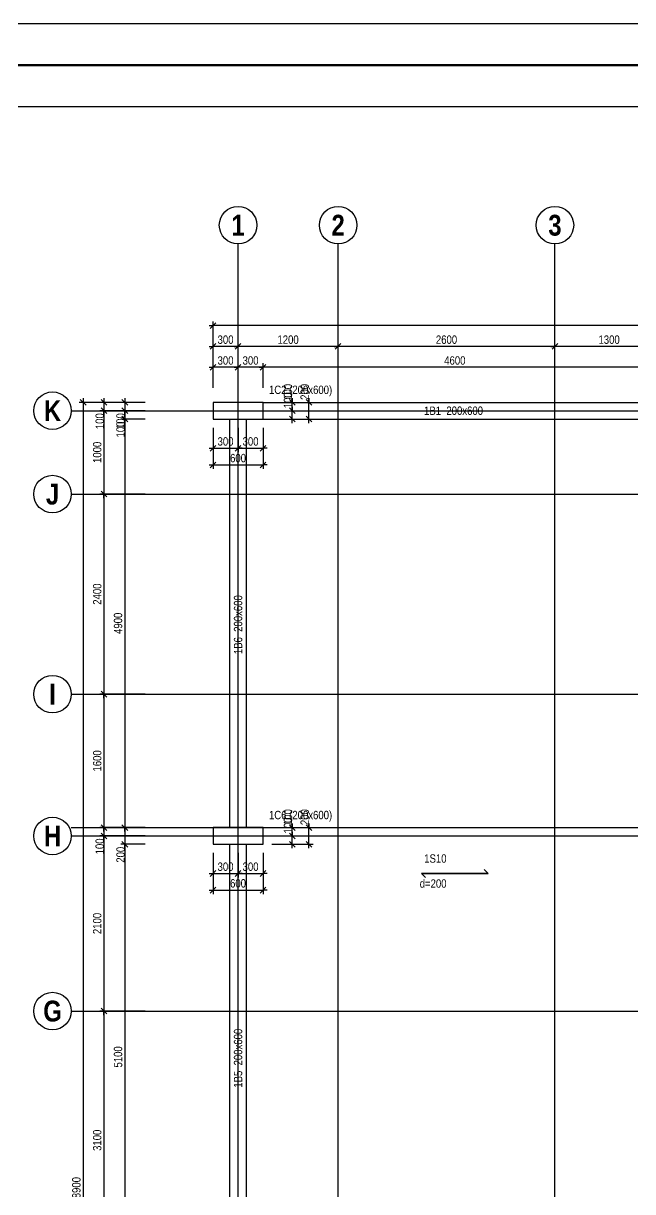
# Model space of a CAD drawing. Extents: x 0 to 206258, y -403073 to 0.
# Drawn here: x 33459 to 40766, y -25658 to -11647 of the extents above; entities that cross this region are included whole.
import ezdxf
from ezdxf.enums import TextEntityAlignment as Align
from ezdxf.lldxf.tags import DXFTag

# ---------------------------------------------------------------- set-up
doc = ezdxf.new("R2010")
doc.units = 0
doc.header["$LTSCALE"] = 1000
for name, color, linetype in [('Axis Circle(Dir 1)', 150, 'Continuous'), ('Axis Circle(Dir 2)', 150, 'Continuous'), ('Axis Label(Dir 1)', 7, 'Continuous'), ('Axis Label(Dir 2)', 7, 'Continuous'), ('Axis Line(Dir 1)', 8, 'CENTER2'), ('Axis Line(Dir 2)', 150, 'CENTER2'), ('Column Line', 7, 'Continuous'), ('Dimension Line', 5, 'Continuous'), ('SHEETSUMMARY-50', 1, 'Continuous'), ('SheetView', 40, 'Continuous'), ('SheetViewOut', 231, 'Continuous'), ('Slab Edge Line', 5, 'Continuous'), ('Slab Label', 5, 'Continuous')]:
    doc.layers.add(name, color=color, linetype=linetype)
for name, color, linetype, true_color in [('Beam Label', 159, 'Continuous', 0x35424f), ('Beam Line', 159, 'HIDDEN2', 0x35424f), ('Column Label', 159, 'Continuous', 0x35424f), ('Ghost Axis Line', 254, 'Continuous', 0xbebebe)]:
    doc.layers.add(name, color=color, linetype=linetype, true_color=true_color)
doc.styles.add('Axis Label(Dir 1)', font='ARIALNB.TTF', dxfattribs={"height": 250})
doc.styles.add('Axis Label(Dir 2)', font='ARIALNB.TTF', dxfattribs={"height": 250})
doc.styles.add('Beam Label', font='ARIALN.TTF', dxfattribs={"height": 100})
doc.styles.add('Column Label', font='ARIALN.TTF', dxfattribs={"height": 100})
doc.styles.add('Dimension Text', font='ARIALN.TTF', dxfattribs={"height": 100})
doc.styles.add('Slab Label', font='ARIALN.TTF', dxfattribs={"height": 100})
tags = doc.linetypes.add('CENTER2', pattern=[1.125, 0.75, -0.125, 0.125, -0.125]).pattern_tags.tags
tags[10:11] = [DXFTag(74, 4), DXFTag(75, 0), DXFTag(340, '0'), DXFTag(46, 0.0), DXFTag(50, 0.0), DXFTag(44, 0.0), DXFTag(45, 0.0)]
tags[8:9] = [DXFTag(74, 4), DXFTag(75, 0), DXFTag(340, '0'), DXFTag(46, 0.0), DXFTag(50, 0.0), DXFTag(44, 0.0), DXFTag(45, 0.0)]
tags[6:7] = [DXFTag(74, 4), DXFTag(75, 0), DXFTag(340, '0'), DXFTag(46, 0.0), DXFTag(50, 0.0), DXFTag(44, 0.0), DXFTag(45, 0.0)]
tags[4:5] = [DXFTag(74, 4), DXFTag(75, 0), DXFTag(340, '0'), DXFTag(46, 0.0), DXFTag(50, 0.0), DXFTag(44, 0.0), DXFTag(45, 0.0)]
tags = doc.linetypes.add('HIDDEN2', pattern=[0.1875, 0.125, -0.0625]).pattern_tags.tags
tags[6:7] = [DXFTag(74, 4), DXFTag(75, 0), DXFTag(340, '0'), DXFTag(46, 0.0), DXFTag(50, 0.0), DXFTag(44, 0.0), DXFTag(45, 0.0)]
tags[4:5] = [DXFTag(74, 4), DXFTag(75, 0), DXFTag(340, '0'), DXFTag(46, 0.0), DXFTag(50, 0.0), DXFTag(44, 0.0), DXFTag(45, 0.0)]
doc.dimstyles.get("Standard").update_dxf_attribs({"dimtxt": 100, "dimasz": 30, "dimexe": 48.3, "dimexo": 103.5, "dimgap": 30, "dimtad": 1, "dimtoh": 1, "dimdec": 1, "dimdsep": 46, "dimtxsty": 'Dimension Text', "dimblk": 'PCDIM_TICK', "dimcen": 0.09, "dimclrd": 5, "dimclre": 5, "dimclrt": 5, "dimadec": 1, "dimazin": 0, "dimtp": 1, "dimtm": 1, "dimtfac": 1, "dimtdec": 4, "dimtofl": 0, "dimtmove": 0, "dimatfit": 3, "dimfxl": 1, "dimtolj": 1, "dimtzin": 0, "dimarcsym": 0})

# ---------------------------------------------------------------- blocks, each defined once
blk = doc.blocks.new('PCDIM_TICK')
at = {"layer": 'Dimension Line', "color": 0, "transparency": 33554687}
for p, q in [((1.15, 1.15), (-1.15, -1.15)), ((1.61, 0), (0, 0))]:
    blk.add_line(p, q, dxfattribs=at)
blk = doc.blocks.new('*U417')
at = {"layer": 'Dimension Line', "color": 5, "true_color": 0x0000ff, "transparency": 16777216}
for p, q in [((35734, -21596), (35734, -21891)), ((36034, -21596), (36034, -21891)), ((35734, -21842), (36034, -21842))]:
    blk.add_line(p, q, dxfattribs=at)
at = {"layer": 'Dimension Line', "color": 5, "true_color": 0x0000ff, "transparency": 16777216, "xscale": 30, "yscale": 30, "rotation": 180.0000000000004}
blk.add_blockref('PCDIM_TICK', (35734, -21842), dxfattribs=at)
at = {"layer": 'Dimension Line', "color": 5, "true_color": 0x0000ff, "transparency": 16777216, "xscale": 30, "yscale": 30}
blk.add_blockref('PCDIM_TICK', (36034, -21842), dxfattribs=at)
at = {"layer": 'Dimension Line', "color": 5, "true_color": 0x0000ff, "transparency": 16777216, "insert": (35884, -21812), "char_height": 100, "width": 181.5, "attachment_point": 8, "style": 'Dimension Text'}
blk.add_mtext('300', dxfattribs=at)
blk = doc.blocks.new('*U418')
at = {"layer": 'Dimension Line', "color": 5, "true_color": 0x0000ff, "transparency": 16777216}
for p, q in [((36034, -21596), (36034, -21891)), ((36334, -21596), (36334, -21891)), ((36034, -21842), (36334, -21842))]:
    blk.add_line(p, q, dxfattribs=at)
at = {"layer": 'Dimension Line', "color": 5, "true_color": 0x0000ff, "transparency": 16777216, "xscale": 30, "yscale": 30, "rotation": 180.0000000000004}
blk.add_blockref('PCDIM_TICK', (36034, -21842), dxfattribs=at)
at = {"layer": 'Dimension Line', "color": 5, "true_color": 0x0000ff, "transparency": 16777216, "xscale": 30, "yscale": 30}
blk.add_blockref('PCDIM_TICK', (36334, -21842), dxfattribs=at)
at = {"layer": 'Dimension Line', "color": 5, "true_color": 0x0000ff, "transparency": 16777216, "insert": (36184, -21812), "char_height": 100, "width": 181.5, "attachment_point": 8, "style": 'Dimension Text'}
blk.add_mtext('300', dxfattribs=at)
blk = doc.blocks.new('*U419')
at = {"layer": 'Dimension Line', "color": 5, "true_color": 0x0000ff, "transparency": 16777216}
for p, q in [((35734, -21596), (35734, -22091)), ((36334, -21596), (36334, -22091)), ((35734, -22042), (36334, -22042))]:
    blk.add_line(p, q, dxfattribs=at)
at = {"layer": 'Dimension Line', "color": 5, "true_color": 0x0000ff, "transparency": 16777216, "xscale": 30, "yscale": 30, "rotation": 180.0000000000004}
blk.add_blockref('PCDIM_TICK', (35734, -22042), dxfattribs=at)
at = {"layer": 'Dimension Line', "color": 5, "true_color": 0x0000ff, "transparency": 16777216, "xscale": 30, "yscale": 30}
blk.add_blockref('PCDIM_TICK', (36334, -22042), dxfattribs=at)
at = {"layer": 'Dimension Line', "color": 5, "true_color": 0x0000ff, "transparency": 16777216, "insert": (36034, -22012), "char_height": 100, "width": 181.97, "attachment_point": 8, "style": 'Dimension Text'}
blk.add_mtext('600', dxfattribs=at)
blk = doc.blocks.new('*U420')
at = {"layer": 'Dimension Line', "color": 5, "true_color": 0x0000ff, "transparency": 16777216}
for p, q in [((36438, -21392), (36733, -21392)), ((36684, -21392), (36684, -21362)), ((36684, -21492), (36684, -21392)), ((36438, -21492), (36733, -21492))]:
    blk.add_line(p, q, dxfattribs=at)
at = {"layer": 'Dimension Line', "color": 5, "true_color": 0x0000ff, "transparency": 16777216, "xscale": 30, "yscale": 30}
for p, rotation in [((36684, -21392), 89.99999999999447), ((36684, -21492), 269.9999999999834)]:
    blk.add_blockref('PCDIM_TICK', p, dxfattribs=dict(at, rotation=rotation))
at = {"layer": 'Dimension Line', "color": 5, "true_color": 0x0000ff, "transparency": 16777216, "insert": (36684, -21362), "char_height": 100, "width": 173.93, "attachment_point": 7, "rotation": 90, "style": 'Dimension Text'}
blk.add_mtext('100', dxfattribs=at)
blk = doc.blocks.new('*U421')
at = {"layer": 'Dimension Line', "color": 5, "true_color": 0x0000ff, "transparency": 16777216}
for p, q in [((36438, -21292), (36733, -21292)), ((36684, -21292), (36684, -21262)), ((36684, -21392), (36684, -21292)), ((36438, -21392), (36733, -21392))]:
    blk.add_line(p, q, dxfattribs=at)
at = {"layer": 'Dimension Line', "color": 5, "true_color": 0x0000ff, "transparency": 16777216, "xscale": 30, "yscale": 30}
for p, rotation in [((36684, -21292), 89.99999999999447), ((36684, -21392), 269.9999999999834)]:
    blk.add_blockref('PCDIM_TICK', p, dxfattribs=dict(at, rotation=rotation))
at = {"layer": 'Dimension Line', "color": 5, "true_color": 0x0000ff, "transparency": 16777216, "insert": (36684, -21262), "char_height": 100, "width": 173.93, "attachment_point": 7, "rotation": 90, "style": 'Dimension Text'}
blk.add_mtext('100', dxfattribs=at)
blk = doc.blocks.new('*U422')
at = {"layer": 'Dimension Line', "color": 5, "true_color": 0x0000ff, "transparency": 16777216}
for p, q in [((36438, -21292), (36933, -21292)), ((36884, -21292), (36884, -21262)), ((36884, -21492), (36884, -21292)), ((36438, -21492), (36933, -21492))]:
    blk.add_line(p, q, dxfattribs=at)
at = {"layer": 'Dimension Line', "color": 5, "true_color": 0x0000ff, "transparency": 16777216, "xscale": 30, "yscale": 30}
for p, rotation in [((36884, -21292), 89.99999999999447), ((36884, -21492), 269.9999999999834)]:
    blk.add_blockref('PCDIM_TICK', p, dxfattribs=dict(at, rotation=rotation))
at = {"layer": 'Dimension Line', "color": 5, "true_color": 0x0000ff, "transparency": 16777216, "insert": (36884, -21262), "char_height": 100, "width": 182.77, "attachment_point": 7, "rotation": 90, "style": 'Dimension Text'}
blk.add_mtext('200', dxfattribs=at)
blk = doc.blocks.new('*U525')
at = {"layer": 'Dimension Line', "color": 5, "true_color": 0x0000ff, "transparency": 16777216}
for p, q in [((35734, -16496), (35734, -16791)), ((36034, -16496), (36034, -16791)), ((35734, -16742), (36034, -16742))]:
    blk.add_line(p, q, dxfattribs=at)
at = {"layer": 'Dimension Line', "color": 5, "true_color": 0x0000ff, "transparency": 16777216, "xscale": 30, "yscale": 30, "rotation": 180.0000000000004}
blk.add_blockref('PCDIM_TICK', (35734, -16742), dxfattribs=at)
at = {"layer": 'Dimension Line', "color": 5, "true_color": 0x0000ff, "transparency": 16777216, "xscale": 30, "yscale": 30}
blk.add_blockref('PCDIM_TICK', (36034, -16742), dxfattribs=at)
at = {"layer": 'Dimension Line', "color": 5, "true_color": 0x0000ff, "transparency": 16777216, "insert": (35884, -16712), "char_height": 100, "width": 181.5, "attachment_point": 8, "style": 'Dimension Text'}
blk.add_mtext('300', dxfattribs=at)
blk = doc.blocks.new('*U526')
at = {"layer": 'Dimension Line', "color": 5, "true_color": 0x0000ff, "transparency": 16777216}
for p, q in [((36034, -16496), (36034, -16791)), ((36334, -16496), (36334, -16791)), ((36034, -16742), (36334, -16742))]:
    blk.add_line(p, q, dxfattribs=at)
at = {"layer": 'Dimension Line', "color": 5, "true_color": 0x0000ff, "transparency": 16777216, "xscale": 30, "yscale": 30, "rotation": 180.0000000000004}
blk.add_blockref('PCDIM_TICK', (36034, -16742), dxfattribs=at)
at = {"layer": 'Dimension Line', "color": 5, "true_color": 0x0000ff, "transparency": 16777216, "xscale": 30, "yscale": 30}
blk.add_blockref('PCDIM_TICK', (36334, -16742), dxfattribs=at)
at = {"layer": 'Dimension Line', "color": 5, "true_color": 0x0000ff, "transparency": 16777216, "insert": (36184, -16712), "char_height": 100, "width": 181.5, "attachment_point": 8, "style": 'Dimension Text'}
blk.add_mtext('300', dxfattribs=at)
blk = doc.blocks.new('*U527')
at = {"layer": 'Dimension Line', "color": 5, "true_color": 0x0000ff, "transparency": 16777216}
for p, q in [((35734, -16496), (35734, -16991)), ((36334, -16496), (36334, -16991)), ((35734, -16942), (36334, -16942))]:
    blk.add_line(p, q, dxfattribs=at)
at = {"layer": 'Dimension Line', "color": 5, "true_color": 0x0000ff, "transparency": 16777216, "xscale": 30, "yscale": 30, "rotation": 180.0000000000004}
blk.add_blockref('PCDIM_TICK', (35734, -16942), dxfattribs=at)
at = {"layer": 'Dimension Line', "color": 5, "true_color": 0x0000ff, "transparency": 16777216, "xscale": 30, "yscale": 30}
blk.add_blockref('PCDIM_TICK', (36334, -16942), dxfattribs=at)
at = {"layer": 'Dimension Line', "color": 5, "true_color": 0x0000ff, "transparency": 16777216, "insert": (36034, -16912), "char_height": 100, "width": 181.97, "attachment_point": 8, "style": 'Dimension Text'}
blk.add_mtext('600', dxfattribs=at)
blk = doc.blocks.new('*U528')
at = {"layer": 'Dimension Line', "color": 5, "true_color": 0x0000ff, "transparency": 16777216}
for p, q in [((36438, -16292), (36733, -16292)), ((36438, -16392), (36733, -16392)), ((36684, -16292), (36684, -16262)), ((36684, -16392), (36684, -16292))]:
    blk.add_line(p, q, dxfattribs=at)
at = {"layer": 'Dimension Line', "color": 5, "true_color": 0x0000ff, "transparency": 16777216, "xscale": 30, "yscale": 30}
for p, rotation in [((36684, -16292), 89.99999999999447), ((36684, -16392), 269.9999999999834)]:
    blk.add_blockref('PCDIM_TICK', p, dxfattribs=dict(at, rotation=rotation))
at = {"layer": 'Dimension Line', "color": 5, "true_color": 0x0000ff, "transparency": 16777216, "insert": (36684, -16262), "char_height": 100, "width": 173.93, "attachment_point": 7, "rotation": 90, "style": 'Dimension Text'}
blk.add_mtext('100', dxfattribs=at)
blk = doc.blocks.new('*U529')
at = {"layer": 'Dimension Line', "color": 5, "true_color": 0x0000ff, "transparency": 16777216}
for p, q in [((36438, -16192), (36733, -16192)), ((36684, -16192), (36684, -16162)), ((36684, -16292), (36684, -16192)), ((36438, -16292), (36733, -16292))]:
    blk.add_line(p, q, dxfattribs=at)
at = {"layer": 'Dimension Line', "color": 5, "true_color": 0x0000ff, "transparency": 16777216, "xscale": 30, "yscale": 30}
for p, rotation in [((36684, -16192), 89.99999999999447), ((36684, -16292), 269.9999999999834)]:
    blk.add_blockref('PCDIM_TICK', p, dxfattribs=dict(at, rotation=rotation))
at = {"layer": 'Dimension Line', "color": 5, "true_color": 0x0000ff, "transparency": 16777216, "insert": (36684, -16162), "char_height": 100, "width": 173.93, "attachment_point": 7, "rotation": 90, "style": 'Dimension Text'}
blk.add_mtext('100', dxfattribs=at)
blk = doc.blocks.new('*U530')
at = {"layer": 'Dimension Line', "color": 5, "true_color": 0x0000ff, "transparency": 16777216}
for p, q in [((36438, -16192), (36933, -16192)), ((36884, -16192), (36884, -16162)), ((36884, -16392), (36884, -16192)), ((36438, -16392), (36933, -16392))]:
    blk.add_line(p, q, dxfattribs=at)
at = {"layer": 'Dimension Line', "color": 5, "true_color": 0x0000ff, "transparency": 16777216, "xscale": 30, "yscale": 30}
for p, rotation in [((36884, -16192), 89.99999999999447), ((36884, -16392), 269.9999999999834)]:
    blk.add_blockref('PCDIM_TICK', p, dxfattribs=dict(at, rotation=rotation))
at = {"layer": 'Dimension Line', "color": 5, "true_color": 0x0000ff, "transparency": 16777216, "insert": (36884, -16162), "char_height": 100, "width": 182.77, "attachment_point": 7, "rotation": 90, "style": 'Dimension Text'}
blk.add_mtext('200', dxfattribs=at)
blk = doc.blocks.new('*U545')
at = {"layer": 'Dimension Line', "color": 5, "true_color": 0x0000ff, "transparency": 16777216}
for p, q in [((36334, -16018), (36334, -15723)), ((40934, -15771), (36334, -15771)), ((40934, -16018), (40934, -15723))]:
    blk.add_line(p, q, dxfattribs=at)
at = {"layer": 'Dimension Line', "color": 5, "true_color": 0x0000ff, "transparency": 16777216, "xscale": 30, "yscale": 30, "rotation": 180.0000000000004}
blk.add_blockref('PCDIM_TICK', (36334, -15771), dxfattribs=at)
at = {"layer": 'Dimension Line', "color": 5, "true_color": 0x0000ff, "transparency": 16777216, "xscale": 30, "yscale": 30}
blk.add_blockref('PCDIM_TICK', (40934, -15771), dxfattribs=at)
at = {"layer": 'Dimension Line', "color": 5, "true_color": 0x0000ff, "transparency": 16777216, "insert": (38634, -15741), "char_height": 100, "width": 249.2, "attachment_point": 8, "style": 'Dimension Text'}
blk.add_mtext('4600', dxfattribs=at)
blk = doc.blocks.new('*U546')
at = {"layer": 'Dimension Line', "color": 5, "true_color": 0x0000ff, "transparency": 16777216}
for p, q in [((36034, -16018), (36034, -15723)), ((36334, -15771), (36034, -15771)), ((36334, -16018), (36334, -15723))]:
    blk.add_line(p, q, dxfattribs=at)
at = {"layer": 'Dimension Line', "color": 5, "true_color": 0x0000ff, "transparency": 16777216, "xscale": 30, "yscale": 30, "rotation": 180.0000000000004}
blk.add_blockref('PCDIM_TICK', (36034, -15771), dxfattribs=at)
at = {"layer": 'Dimension Line', "color": 5, "true_color": 0x0000ff, "transparency": 16777216, "xscale": 30, "yscale": 30}
blk.add_blockref('PCDIM_TICK', (36334, -15771), dxfattribs=at)
at = {"layer": 'Dimension Line', "color": 5, "true_color": 0x0000ff, "transparency": 16777216, "insert": (36184, -15741), "char_height": 100, "width": 181.5, "attachment_point": 8, "style": 'Dimension Text'}
blk.add_mtext('300', dxfattribs=at)
blk = doc.blocks.new('*U547')
at = {"layer": 'Dimension Line', "color": 5, "true_color": 0x0000ff, "transparency": 16777216}
for p, q in [((35734, -16018), (35734, -15723)), ((36034, -15771), (35734, -15771)), ((36034, -16018), (36034, -15723))]:
    blk.add_line(p, q, dxfattribs=at)
at = {"layer": 'Dimension Line', "color": 5, "true_color": 0x0000ff, "transparency": 16777216, "xscale": 30, "yscale": 30, "rotation": 180.0000000000004}
blk.add_blockref('PCDIM_TICK', (35734, -15771), dxfattribs=at)
at = {"layer": 'Dimension Line', "color": 5, "true_color": 0x0000ff, "transparency": 16777216, "xscale": 30, "yscale": 30}
blk.add_blockref('PCDIM_TICK', (36034, -15771), dxfattribs=at)
at = {"layer": 'Dimension Line', "color": 5, "true_color": 0x0000ff, "transparency": 16777216, "insert": (35884, -15741), "char_height": 100, "width": 181.5, "attachment_point": 8, "style": 'Dimension Text'}
blk.add_mtext('300', dxfattribs=at)
blk = doc.blocks.new('*U557')
at = {"layer": 'Dimension Line', "color": 5, "true_color": 0x0000ff, "transparency": 16777216}
for p, q in [((39834, -16018), (39834, -15473)), ((41134, -15521), (39834, -15521)), ((41134, -16018), (41134, -15473))]:
    blk.add_line(p, q, dxfattribs=at)
at = {"layer": 'Dimension Line', "color": 5, "true_color": 0x0000ff, "transparency": 16777216, "xscale": 30, "yscale": 30, "rotation": 180.0000000000004}
blk.add_blockref('PCDIM_TICK', (39834, -15521), dxfattribs=at)
at = {"layer": 'Dimension Line', "color": 5, "true_color": 0x0000ff, "transparency": 16777216, "xscale": 30, "yscale": 30}
blk.add_blockref('PCDIM_TICK', (41134, -15521), dxfattribs=at)
at = {"layer": 'Dimension Line', "color": 5, "true_color": 0x0000ff, "transparency": 16777216, "insert": (40484, -15491), "char_height": 100, "width": 238.4, "attachment_point": 8, "style": 'Dimension Text'}
blk.add_mtext('1300', dxfattribs=at)
blk = doc.blocks.new('*U558')
at = {"layer": 'Dimension Line', "color": 5, "true_color": 0x0000ff, "transparency": 16777216}
for p, q in [((37234, -16018), (37234, -15473)), ((39834, -15521), (37234, -15521)), ((39834, -16018), (39834, -15473))]:
    blk.add_line(p, q, dxfattribs=at)
at = {"layer": 'Dimension Line', "color": 5, "true_color": 0x0000ff, "transparency": 16777216, "xscale": 30, "yscale": 30, "rotation": 180.0000000000004}
blk.add_blockref('PCDIM_TICK', (37234, -15521), dxfattribs=at)
at = {"layer": 'Dimension Line', "color": 5, "true_color": 0x0000ff, "transparency": 16777216, "xscale": 30, "yscale": 30}
blk.add_blockref('PCDIM_TICK', (39834, -15521), dxfattribs=at)
at = {"layer": 'Dimension Line', "color": 5, "true_color": 0x0000ff, "transparency": 16777216, "insert": (38534, -15491), "char_height": 100, "width": 247.25, "attachment_point": 8, "style": 'Dimension Text'}
blk.add_mtext('2600', dxfattribs=at)
blk = doc.blocks.new('*U559')
at = {"layer": 'Dimension Line', "color": 5, "true_color": 0x0000ff, "transparency": 16777216}
for p, q in [((36034, -16018), (36034, -15473)), ((37234, -15521), (36034, -15521)), ((37234, -16018), (37234, -15473))]:
    blk.add_line(p, q, dxfattribs=at)
at = {"layer": 'Dimension Line', "color": 5, "true_color": 0x0000ff, "transparency": 16777216, "xscale": 30, "yscale": 30, "rotation": 180.0000000000004}
blk.add_blockref('PCDIM_TICK', (36034, -15521), dxfattribs=at)
at = {"layer": 'Dimension Line', "color": 5, "true_color": 0x0000ff, "transparency": 16777216, "xscale": 30, "yscale": 30}
blk.add_blockref('PCDIM_TICK', (37234, -15521), dxfattribs=at)
at = {"layer": 'Dimension Line', "color": 5, "true_color": 0x0000ff, "transparency": 16777216, "insert": (36634, -15491), "char_height": 100, "width": 238.4, "attachment_point": 8, "style": 'Dimension Text'}
blk.add_mtext('1200', dxfattribs=at)
blk = doc.blocks.new('*U560')
at = {"layer": 'Dimension Line', "color": 5, "true_color": 0x0000ff, "transparency": 16777216}
for p, q in [((35734, -16018), (35734, -15473)), ((36034, -15521), (35734, -15521)), ((36034, -16018), (36034, -15473))]:
    blk.add_line(p, q, dxfattribs=at)
at = {"layer": 'Dimension Line', "color": 5, "true_color": 0x0000ff, "transparency": 16777216, "xscale": 30, "yscale": 30, "rotation": 180.0000000000004}
blk.add_blockref('PCDIM_TICK', (35734, -15521), dxfattribs=at)
at = {"layer": 'Dimension Line', "color": 5, "true_color": 0x0000ff, "transparency": 16777216, "xscale": 30, "yscale": 30}
blk.add_blockref('PCDIM_TICK', (36034, -15521), dxfattribs=at)
at = {"layer": 'Dimension Line', "color": 5, "true_color": 0x0000ff, "transparency": 16777216, "insert": (35884, -15491), "char_height": 100, "width": 181.5, "attachment_point": 8, "style": 'Dimension Text'}
blk.add_mtext('300', dxfattribs=at)
blk = doc.blocks.new('*U561')
at = {"layer": 'Dimension Line', "color": 5, "true_color": 0x0000ff, "transparency": 16777216}
for p, q in [((35734, -16018), (35734, -15223)), ((49134, -15271), (35734, -15271)), ((49134, -16018), (49134, -15223))]:
    blk.add_line(p, q, dxfattribs=at)
at = {"layer": 'Dimension Line', "color": 5, "true_color": 0x0000ff, "transparency": 16777216, "xscale": 30, "yscale": 30, "rotation": 180.0000000000004}
blk.add_blockref('PCDIM_TICK', (35734, -15271), dxfattribs=at)
at = {"layer": 'Dimension Line', "color": 5, "true_color": 0x0000ff, "transparency": 16777216, "xscale": 30, "yscale": 30}
blk.add_blockref('PCDIM_TICK', (49134, -15271), dxfattribs=at)
at = {"layer": 'Dimension Line', "color": 5, "true_color": 0x0000ff, "transparency": 16777216, "insert": (42434, -15241), "char_height": 100, "width": 302.88, "attachment_point": 8, "style": 'Dimension Text'}
blk.add_mtext('13400', dxfattribs=at)
blk = doc.blocks.new('*U592')
at = {"layer": 'Dimension Line', "color": 5, "true_color": 0x0000ff, "transparency": 16777216}
for p, q in [((34922, -16192), (34628, -16192)), ((34676, -16192), (34676, -16292)), ((34922, -16292), (34628, -16292)), ((34676, -16292), (34676, -16322))]:
    blk.add_line(p, q, dxfattribs=at)
at = {"layer": 'Dimension Line', "color": 5, "true_color": 0x0000ff, "transparency": 16777216, "xscale": 30, "yscale": 30}
for p, rotation in [((34676, -16192), 89.99999999999447), ((34676, -16292), 269.9999999999834)]:
    blk.add_blockref('PCDIM_TICK', p, dxfattribs=dict(at, rotation=rotation))
at = {"layer": 'Dimension Line', "color": 5, "true_color": 0x0000ff, "transparency": 16777216, "insert": (34676, -16322), "char_height": 100, "width": 173.93, "attachment_point": 9, "rotation": 90, "style": 'Dimension Text'}
blk.add_mtext('100', dxfattribs=at)
blk = doc.blocks.new('*U593')
at = {"layer": 'Dimension Line', "color": 5, "true_color": 0x0000ff, "transparency": 16777216}
for p, q in [((34922, -16292), (34628, -16292)), ((34922, -16392), (34628, -16392)), ((34676, -16292), (34676, -16392)), ((34676, -16392), (34676, -16422))]:
    blk.add_line(p, q, dxfattribs=at)
at = {"layer": 'Dimension Line', "color": 5, "true_color": 0x0000ff, "transparency": 16777216, "xscale": 30, "yscale": 30}
for p, rotation in [((34676, -16292), 89.99999999999447), ((34676, -16392), 269.9999999999834)]:
    blk.add_blockref('PCDIM_TICK', p, dxfattribs=dict(at, rotation=rotation))
at = {"layer": 'Dimension Line', "color": 5, "true_color": 0x0000ff, "transparency": 16777216, "insert": (34676, -16422), "char_height": 100, "width": 173.93, "attachment_point": 9, "rotation": 90, "style": 'Dimension Text'}
blk.add_mtext('100', dxfattribs=at)
blk = doc.blocks.new('*U594')
at = {"layer": 'Dimension Line', "color": 5, "true_color": 0x0000ff, "transparency": 16777216}
for p, q in [((34922, -16392), (34628, -16392)), ((34676, -16392), (34676, -21292)), ((34922, -21292), (34628, -21292))]:
    blk.add_line(p, q, dxfattribs=at)
at = {"layer": 'Dimension Line', "color": 5, "true_color": 0x0000ff, "transparency": 16777216, "xscale": 30, "yscale": 30}
for p, rotation in [((34676, -16392), 89.99999999999447), ((34676, -21292), 269.9999999999834)]:
    blk.add_blockref('PCDIM_TICK', p, dxfattribs=dict(at, rotation=rotation))
at = {"layer": 'Dimension Line', "color": 5, "true_color": 0x0000ff, "transparency": 16777216, "insert": (34646, -18842), "char_height": 100, "width": 249.2, "attachment_point": 8, "rotation": 90, "style": 'Dimension Text'}
blk.add_mtext('4900', dxfattribs=at)
blk = doc.blocks.new('*U595')
at = {"layer": 'Dimension Line', "color": 5, "true_color": 0x0000ff, "transparency": 16777216}
for p, q in [((34922, -21292), (34628, -21292)), ((34676, -21292), (34676, -21492)), ((34922, -21492), (34628, -21492)), ((34676, -21492), (34676, -21522))]:
    blk.add_line(p, q, dxfattribs=at)
at = {"layer": 'Dimension Line', "color": 5, "true_color": 0x0000ff, "transparency": 16777216, "xscale": 30, "yscale": 30}
for p, rotation in [((34676, -21292), 89.99999999999447), ((34676, -21492), 269.9999999999834)]:
    blk.add_blockref('PCDIM_TICK', p, dxfattribs=dict(at, rotation=rotation))
at = {"layer": 'Dimension Line', "color": 5, "true_color": 0x0000ff, "transparency": 16777216, "insert": (34676, -21522), "char_height": 100, "width": 182.77, "attachment_point": 9, "rotation": 90, "style": 'Dimension Text'}
blk.add_mtext('200', dxfattribs=at)
blk = doc.blocks.new('*U596')
at = {"layer": 'Dimension Line', "color": 5, "true_color": 0x0000ff, "transparency": 16777216}
for p, q in [((34922, -21492), (34628, -21492)), ((34676, -21492), (34676, -26592)), ((34922, -26592), (34628, -26592))]:
    blk.add_line(p, q, dxfattribs=at)
at = {"layer": 'Dimension Line', "color": 5, "true_color": 0x0000ff, "transparency": 16777216, "xscale": 30, "yscale": 30}
for p, rotation in [((34676, -21492), 89.99999999999447), ((34676, -26592), 269.9999999999834)]:
    blk.add_blockref('PCDIM_TICK', p, dxfattribs=dict(at, rotation=rotation))
at = {"layer": 'Dimension Line', "color": 5, "true_color": 0x0000ff, "transparency": 16777216, "insert": (34646, -24042), "char_height": 100, "width": 245.98, "attachment_point": 8, "rotation": 90, "style": 'Dimension Text'}
blk.add_mtext('5100', dxfattribs=at)
blk = doc.blocks.new('*U608')
at = {"layer": 'Dimension Line', "color": 5, "true_color": 0x0000ff, "transparency": 16777216}
for p, q in [((34922, -16192), (34378, -16192)), ((34426, -16192), (34426, -16292)), ((34922, -16292), (34378, -16292)), ((34426, -16292), (34426, -16322))]:
    blk.add_line(p, q, dxfattribs=at)
at = {"layer": 'Dimension Line', "color": 5, "true_color": 0x0000ff, "transparency": 16777216, "xscale": 30, "yscale": 30}
for p, rotation in [((34426, -16192), 89.99999999999447), ((34426, -16292), 269.9999999999834)]:
    blk.add_blockref('PCDIM_TICK', p, dxfattribs=dict(at, rotation=rotation))
at = {"layer": 'Dimension Line', "color": 5, "true_color": 0x0000ff, "transparency": 16777216, "insert": (34426, -16322), "char_height": 100, "width": 173.93, "attachment_point": 9, "rotation": 90, "style": 'Dimension Text'}
blk.add_mtext('100', dxfattribs=at)
blk = doc.blocks.new('*U609')
at = {"layer": 'Dimension Line', "color": 5, "true_color": 0x0000ff, "transparency": 16777216}
for p, q in [((34922, -16292), (34378, -16292)), ((34426, -16292), (34426, -17292)), ((34922, -17292), (34378, -17292))]:
    blk.add_line(p, q, dxfattribs=at)
at = {"layer": 'Dimension Line', "color": 5, "true_color": 0x0000ff, "transparency": 16777216, "xscale": 30, "yscale": 30}
for p, rotation in [((34426, -16292), 89.99999999999447), ((34426, -17292), 269.9999999999834)]:
    blk.add_blockref('PCDIM_TICK', p, dxfattribs=dict(at, rotation=rotation))
at = {"layer": 'Dimension Line', "color": 5, "true_color": 0x0000ff, "transparency": 16777216, "insert": (34396, -16792), "char_height": 100, "width": 238.4, "attachment_point": 8, "rotation": 90, "style": 'Dimension Text'}
blk.add_mtext('1000', dxfattribs=at)
blk = doc.blocks.new('*U610')
at = {"layer": 'Dimension Line', "color": 5, "true_color": 0x0000ff, "transparency": 16777216}
for p, q in [((34922, -17292), (34378, -17292)), ((34426, -17292), (34426, -19692)), ((34922, -19692), (34378, -19692))]:
    blk.add_line(p, q, dxfattribs=at)
at = {"layer": 'Dimension Line', "color": 5, "true_color": 0x0000ff, "transparency": 16777216, "xscale": 30, "yscale": 30}
for p, rotation in [((34426, -17292), 89.99999999999447), ((34426, -19692), 269.9999999999834)]:
    blk.add_blockref('PCDIM_TICK', p, dxfattribs=dict(at, rotation=rotation))
at = {"layer": 'Dimension Line', "color": 5, "true_color": 0x0000ff, "transparency": 16777216, "insert": (34396, -18492), "char_height": 100, "width": 247.25, "attachment_point": 8, "rotation": 90, "style": 'Dimension Text'}
blk.add_mtext('2400', dxfattribs=at)
blk = doc.blocks.new('*U611')
at = {"layer": 'Dimension Line', "color": 5, "true_color": 0x0000ff, "transparency": 16777216}
for p, q in [((34922, -19692), (34378, -19692)), ((34426, -19692), (34426, -21292)), ((34922, -21292), (34378, -21292))]:
    blk.add_line(p, q, dxfattribs=at)
at = {"layer": 'Dimension Line', "color": 5, "true_color": 0x0000ff, "transparency": 16777216, "xscale": 30, "yscale": 30}
for p, rotation in [((34426, -19692), 89.99999999999447), ((34426, -21292), 269.9999999999834)]:
    blk.add_blockref('PCDIM_TICK', p, dxfattribs=dict(at, rotation=rotation))
at = {"layer": 'Dimension Line', "color": 5, "true_color": 0x0000ff, "transparency": 16777216, "insert": (34396, -20492), "char_height": 100, "width": 238.4, "attachment_point": 8, "rotation": 90, "style": 'Dimension Text'}
blk.add_mtext('1600', dxfattribs=at)
blk = doc.blocks.new('*U612')
at = {"layer": 'Dimension Line', "color": 5, "true_color": 0x0000ff, "transparency": 16777216}
for p, q in [((34922, -21292), (34378, -21292)), ((34426, -21292), (34426, -21392)), ((34922, -21392), (34378, -21392)), ((34426, -21392), (34426, -21422))]:
    blk.add_line(p, q, dxfattribs=at)
at = {"layer": 'Dimension Line', "color": 5, "true_color": 0x0000ff, "transparency": 16777216, "xscale": 30, "yscale": 30}
for p, rotation in [((34426, -21292), 89.99999999999447), ((34426, -21392), 269.9999999999834)]:
    blk.add_blockref('PCDIM_TICK', p, dxfattribs=dict(at, rotation=rotation))
at = {"layer": 'Dimension Line', "color": 5, "true_color": 0x0000ff, "transparency": 16777216, "insert": (34426, -21422), "char_height": 100, "width": 173.93, "attachment_point": 9, "rotation": 90, "style": 'Dimension Text'}
blk.add_mtext('100', dxfattribs=at)
blk = doc.blocks.new('*U613')
at = {"layer": 'Dimension Line', "color": 5, "true_color": 0x0000ff, "transparency": 16777216}
for p, q in [((34922, -21392), (34378, -21392)), ((34426, -21392), (34426, -23492)), ((34922, -23492), (34378, -23492))]:
    blk.add_line(p, q, dxfattribs=at)
at = {"layer": 'Dimension Line', "color": 5, "true_color": 0x0000ff, "transparency": 16777216, "xscale": 30, "yscale": 30}
for p, rotation in [((34426, -21392), 89.99999999999447), ((34426, -23492), 269.9999999999834)]:
    blk.add_blockref('PCDIM_TICK', p, dxfattribs=dict(at, rotation=rotation))
at = {"layer": 'Dimension Line', "color": 5, "true_color": 0x0000ff, "transparency": 16777216, "insert": (34396, -22442), "char_height": 100, "width": 247.25, "attachment_point": 8, "rotation": 90, "style": 'Dimension Text'}
blk.add_mtext('2100', dxfattribs=at)
blk = doc.blocks.new('*U614')
at = {"layer": 'Dimension Line', "color": 5, "true_color": 0x0000ff, "transparency": 16777216}
for p, q in [((34922, -23492), (34378, -23492)), ((34426, -23492), (34426, -26592)), ((34922, -26592), (34378, -26592))]:
    blk.add_line(p, q, dxfattribs=at)
at = {"layer": 'Dimension Line', "color": 5, "true_color": 0x0000ff, "transparency": 16777216, "xscale": 30, "yscale": 30}
for p, rotation in [((34426, -23492), 89.99999999999447), ((34426, -26592), 269.9999999999834)]:
    blk.add_blockref('PCDIM_TICK', p, dxfattribs=dict(at, rotation=rotation))
at = {"layer": 'Dimension Line', "color": 5, "true_color": 0x0000ff, "transparency": 16777216, "insert": (34396, -25042), "char_height": 100, "width": 245.98, "attachment_point": 8, "rotation": 90, "style": 'Dimension Text'}
blk.add_mtext('3100', dxfattribs=at)
blk = doc.blocks.new('*U623')
at = {"layer": 'Dimension Line', "color": 5, "true_color": 0x0000ff, "transparency": 16777216}
for p, q in [((34922, -16192), (34128, -16192)), ((34176, -16192), (34176, -35092)), ((34922, -35092), (34128, -35092))]:
    blk.add_line(p, q, dxfattribs=at)
at = {"layer": 'Dimension Line', "color": 5, "true_color": 0x0000ff, "transparency": 16777216, "xscale": 30, "yscale": 30}
for p, rotation in [((34176, -16192), 89.99999999999447), ((34176, -35092), 269.9999999999834)]:
    blk.add_blockref('PCDIM_TICK', p, dxfattribs=dict(at, rotation=rotation))
at = {"layer": 'Dimension Line', "color": 5, "true_color": 0x0000ff, "transparency": 16777216, "insert": (34146, -25642), "char_height": 100, "width": 302.88, "attachment_point": 8, "rotation": 90, "style": 'Dimension Text'}
blk.add_mtext('18900', dxfattribs=at)

msp = doc.modelspace()

# ---------------------------------------------------------------- linework, layer by layer
at = {"layer": 'Axis Circle(Dir 1)', "transparency": 33554687}
for centre in [(33809.29, -16292.207), (33809.29, -17292.207), (33809.29, -19692.207), (33809.29, -21392.207), (33809.29, -23492.207)]:
    msp.add_circle(centre, 225, dxfattribs=at)
at = {"layer": 'Axis Circle(Dir 2)', "transparency": 33554687}
for centre in [(36034.29, -14067.207), (37234.29, -14067.207), (39834.29, -14067.207)]:
    msp.add_circle(centre, 225, dxfattribs=at)
at = {"layer": 'Axis Line(Dir 1)', "transparency": 33554687}
for points in [[(34034.29, -16292.207), (51834.29, -16292.207)], [(34034.29, -17292.207), (51834.29, -17292.207)], [(34034.29, -19692.207), (51834.29, -19692.207)], [(34034.29, -21392.207), (51834.29, -21392.207)], [(34034.29, -23492.207), (51834.29, -23492.207)]]:
    msp.add_lwpolyline(points, dxfattribs=at)
at = {"layer": 'Axis Line(Dir 2)', "transparency": 33554687}
for points in [[(36034.29, -38092.207), (36034.29, -14292.207)], [(37234.29, -38092.207), (37234.29, -14292.207)], [(39834.29, -38092.207), (39834.29, -14292.207)]]:
    msp.add_lwpolyline(points, dxfattribs=at)
at = {"layer": 'Beam Line', "linetype": 'Continuous', "transparency": 33554687}
for points in [[(36334.29, -16192.207), (40934.29, -16192.207)], [(35934.29, -21292.207), (35934.29, -16392.207)], [(35934.29, -26592.207), (35934.29, -21492.207)]]:
    msp.add_lwpolyline(points, dxfattribs=at)
at = {"layer": 'Beam Line', "transparency": 33554687}
for points in [[(36134.29, -21292.207), (36134.29, -16392.207)], [(36334.29, -16392.207), (40934.29, -16392.207)], [(36134.29, -26592.207), (36134.29, -21492.207)]]:
    msp.add_lwpolyline(points, dxfattribs=at)
at = {"layer": 'Column Line', "transparency": 33554687}
for points in [[(36334.29, -16392.207), (36334.29, -16192.207), (35734.29, -16192.207), (35734.29, -16392.207)], [(36334.29, -21492.207), (36334.29, -21292.207), (35734.29, -21292.207), (35734.29, -21492.207)]]:
    msp.add_lwpolyline(points, close=True, dxfattribs=at)
at = {"layer": 'Ghost Axis Line', "transparency": 33554687}
msp.add_lwpolyline([(34034.29, -21292.207), (51834.29, -21292.207)], dxfattribs=at)
at = {"layer": 'SHEETSUMMARY-50', "transparency": 33554687, "const_width": 28}
msp.add_lwpolyline([(13854.79, -12146.707), (13854.79, -53196.707), (71554.79, -53196.707), (71554.79, -12146.707), (13854.79, -12146.707), (13854.79, -12146.707)], close=True, dxfattribs=at)
at = {"layer": 'SheetView', "transparency": 33554687}
msp.add_lwpolyline([(14354.79, -12646.707), (14354.79, -52696.707), (63305.305, -52696.707), (63305.305, -12646.707)], close=True, dxfattribs=at)
at = {"layer": 'SheetViewOut', "transparency": 33554687}
msp.add_lwpolyline([(12604.79, -53696.707), (12604.79, -11646.707), (72054.79, -11646.707), (72054.79, -53696.707)], close=True, dxfattribs=at)
at = {"layer": 'Slab Edge Line', "transparency": 33554687}
for points in [[(38234.29, -21842.709), (39034.29, -21842.709)], [(38283.788, -21892.207), (38234.29, -21842.709)], [(38984.793, -21793.212), (39034.29, -21842.709)]]:
    msp.add_lwpolyline(points, close=True, dxfattribs=at)

# ---------------------------------------------------------------- texts
at = {"layer": 'Axis Label(Dir 1)', "transparency": 33554687, "style": 'Axis Label(Dir 1)'}
for s, p in [('K', (33809.29, -16292.207)), ('J', (33809.29, -17292.207)), ('I', (33809.29, -19692.207)), ('H', (33809.29, -21392.207)), ('G', (33809.29, -23492.207))]:
    msp.add_text(s, height=250, dxfattribs=at).set_placement(p, align=Align.MIDDLE_CENTER)
at = {"layer": 'Axis Label(Dir 2)', "transparency": 33554687, "style": 'Axis Label(Dir 2)'}
for s, p in [('1', (36034.29, -14067.207)), ('2', (37234.29, -14067.207)), ('3', (39834.29, -14067.207))]:
    msp.add_text(s, height=250, dxfattribs=at).set_placement(p, align=Align.MIDDLE_CENTER)
at = {"layer": 'Beam Label', "transparency": 33554687, "style": 'Beam Label'}
msp.add_text('1B1  200x600 ', height=100, dxfattribs=at).set_placement((38634.29, -16292.207), align=Align.MIDDLE_CENTER)
for s, p in [('1B6  200x600 ', (36034.29, -18842.207)), ('1B5  200x600 ', (36034.29, -24042.207))]:
    msp.add_text(s, height=100, rotation=90, dxfattribs=at).set_placement(p, align=Align.MIDDLE_CENTER)
at = {"layer": 'Column Label', "transparency": 33554687, "style": 'Column Label'}
for s, p in [('1C2 (200x600)', (36405.001, -16121.496)), ('1C6 (200x600)', (36405.001, -21221.496))]:
    msp.add_text(s, height=100, dxfattribs=at).set_placement(p, align=Align.BOTTOM_LEFT)
at = {"layer": 'Slab Label', "transparency": 33554687, "style": 'Slab Label'}
for s, p in [('1S10', (38534.29, -21742.709)), ('d=200', (38534.29, -22042.709))]:
    msp.add_text(s, height=100, dxfattribs=at).set_placement(p, align=Align.BOTTOM_RIGHT)

# ---------------------------------------------------------------- dimensions: what is measured, and where the dimension line sits
at = {"layer": 'Dimension Line', "transparency": 33554687}
for base, p1, p2, angle, picture, middle in [((42434.29, -15271.496), (49134.29, -16121.496), (35734.29, -16121.496), 180, '*U561', (42434.29, -15271.496)), ((35884.29, -15521.496), (36034.29, -16121.496), (35734.29, -16121.496), 180, '*U560', (35884.29, -15521.496)), ((36634.29, -15521.496), (37234.29, -16121.496), (36034.29, -16121.496), 180, '*U559', (36634.29, -15521.496)), ((38534.29, -15521.496), (39834.29, -16121.496), (37234.29, -16121.496), 180, '*U558', (38534.29, -15521.496)), ((40484.29, -15521.496), (41134.29, -16121.496), (39834.29, -16121.496), 180, '*U557', (40484.29, -15521.496)), ((35884.29, -15771.496), (36034.29, -16121.496), (35734.29, -16121.496), 180, '*U547', (35884.29, -15771.496)), ((36184.29, -15771.496), (36334.29, -16121.496), (36034.29, -16121.496), 180, '*U546', (36184.29, -15771.496)), ((38634.29, -15771.496), (40934.29, -16121.496), (36334.29, -16121.496), 180, '*U545', (38634.29, -15771.496)), ((34175.856, -25642.207), (35025.856, -16192.207), (35025.856, -35092.207), 270, '*U623', (34175.856, -25642.207)), ((34425.856, -16792.207), (35025.856, -16292.207), (35025.856, -17292.207), 270, '*U609', (34425.856, -16792.207)), ((34425.856, -16242.207), (35025.856, -16192.207), (35025.856, -16292.207), 270, '*U608', (34425.856, -16242.207)), ((34675.856, -16242.207), (35025.856, -16192.207), (35025.856, -16292.207), 270, '*U592', (34675.856, -16242.207)), ((34675.856, -16342.207), (35025.856, -16292.207), (35025.856, -16392.207), 270, '*U593', (34675.856, -16342.207)), ((34675.856, -18842.207), (35025.856, -16392.207), (35025.856, -21292.207), 270, '*U594', (34675.856, -18842.207)), ((34425.856, -18492.207), (35025.856, -17292.207), (35025.856, -19692.207), 270, '*U610', (34425.856, -18492.207)), ((34425.856, -20492.207), (35025.856, -19692.207), (35025.856, -21292.207), 270, '*U611', (34425.856, -20492.207)), ((34425.856, -21342.207), (35025.856, -21292.207), (35025.856, -21392.207), 270, '*U612', (34425.856, -21342.207)), ((34675.856, -21392.207), (35025.856, -21292.207), (35025.856, -21492.207), 270, '*U595', (34675.856, -21392.207)), ((34425.856, -22442.207), (35025.856, -21392.207), (35025.856, -23492.207), 270, '*U613', (34425.856, -22442.207)), ((34675.856, -24042.207), (35025.856, -21492.207), (35025.856, -26592.207), 270, '*U596', (34675.856, -24042.207)), ((34425.856, -25042.207), (35025.856, -23492.207), (35025.856, -26592.207), 270, '*U614', (34425.856, -25042.207))]:
    dim = msp.add_linear_dim(base=base, p1=p1, p2=p2, angle=angle, dimstyle='Standard', override={"dimscale": 1, "dimtxt": 100, "dimasz": 30, "dimexe": 48.3, "dimexo": 103.5, "dimgap": 30, "dimtad": 1, "dimtih": 0, "dimdec": 1, "dimlfac": 1, "dimzin": 8, "dimlunit": 2, "dimpost": '', "dimtxsty": 'Dimension Text', "dimblk": 'PCDIM_TICK', "dimse1": 0, "dimse2": 0, "dimsd2": 0, "dimclrd": 5, "dimclre": 5, "dimclrt": 5, "dimaunit": 0, "dimadec": 1, "dimazin": 0, "dimtol": 0, "dimtp": 1, "dimtm": 1, "dimtmove": 0}, dxfattribs=at)
    dim.commit()
    dim.dimension.update_dxf_attribs({"geometry": picture, "text_midpoint": middle})
for p1, p2, distance, picture, middle in [((36334.29, -16292.207), (36334.29, -16192.207), -350, '*U529', (36684.29, -16242.207)), ((36334.29, -16392.207), (36334.29, -16192.207), -550, '*U530', (36884.29, -16292.207)), ((36334.29, -16392.207), (36334.29, -16292.207), -350, '*U528', (36684.29, -16342.207)), ((35734.29, -16392.207), (36034.29, -16392.207), -350, '*U525', (35884.29, -16742.207)), ((35734.29, -16392.207), (36334.29, -16392.207), -550, '*U527', (36034.29, -16942.207)), ((36034.29, -16392.207), (36334.29, -16392.207), -350, '*U526', (36184.29, -16742.207)), ((36334.29, -21392.207), (36334.29, -21292.207), -350, '*U421', (36684.29, -21342.207)), ((36334.29, -21492.207), (36334.29, -21292.207), -550, '*U422', (36884.29, -21392.207)), ((36334.29, -21492.207), (36334.29, -21392.207), -350, '*U420', (36684.29, -21442.207)), ((35734.29, -21492.207), (36034.29, -21492.207), -350, '*U417', (35884.29, -21842.207)), ((35734.29, -21492.207), (36334.29, -21492.207), -550, '*U419', (36034.29, -22042.207)), ((36034.29, -21492.207), (36334.29, -21492.207), -350, '*U418', (36184.29, -21842.207))]:
    dim = msp.add_aligned_dim(p1=p1, p2=p2, distance=distance, dimstyle='Standard', override={"dimscale": 1, "dimtxt": 100, "dimasz": 30, "dimexe": 48.3, "dimexo": 103.5, "dimgap": 30, "dimtad": 1, "dimtih": 0, "dimdec": 1, "dimlfac": 1, "dimzin": 8, "dimlunit": 2, "dimpost": '', "dimtxsty": 'Dimension Text', "dimblk": 'PCDIM_TICK', "dimse1": 0, "dimse2": 0, "dimsd2": 0, "dimclrd": 5, "dimclre": 5, "dimclrt": 5, "dimaunit": 0, "dimadec": 1, "dimazin": 0, "dimtol": 0, "dimtp": 1, "dimtm": 1, "dimtmove": 0}, dxfattribs=at)
    dim.commit()
    dim.dimension.update_dxf_attribs({"geometry": picture, "text_midpoint": middle})

doc.saveas('drawing.dxf')
